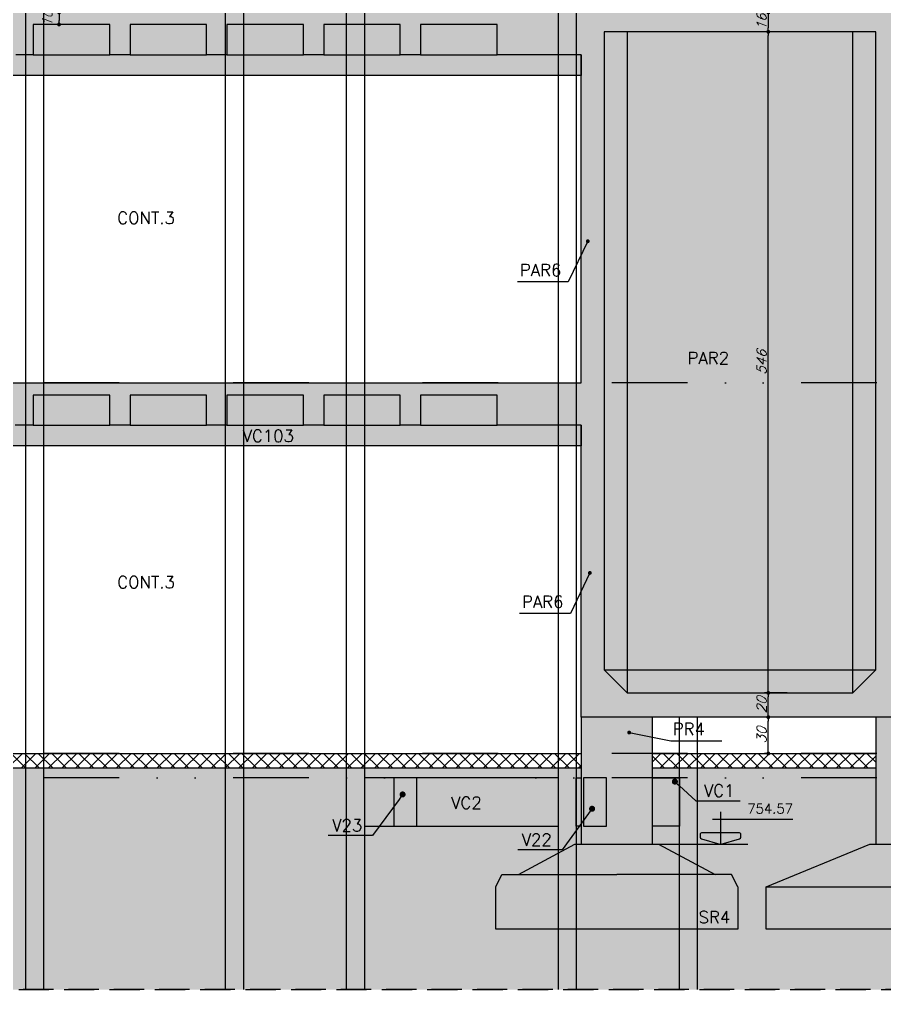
# Model space of a CAD drawing. Header units: millimetres. Extents: x 0 to 7795, y 0 to 4500.
# Drawn here: x 4588 to 5303, y 2799 to 3600 of the extents above; entities that cross this region are included whole.
import ezdxf
from ezdxf import colors
from ezdxf.entities.mleader import LeaderData, LeaderLine
from ezdxf.enums import TextEntityAlignment as Align
from ezdxf.math import Vec2, Vec3

# ---------------------------------------------------------------- set-up
doc = ezdxf.new("R2010")
doc.units = ezdxf.units.MM
doc.header["$LTSCALE"] = 50
doc.linetypes.add('DASHED', pattern=[0.75, 0.5, -0.25])
doc.linetypes.add('DIVIDE2', pattern=[0.625, 0.25, -0.125, 0, -0.125, 0, -0.125])
for name, color, linetype in [('F-AUX-DET', 2, 'Continuous'), ('F-AUX-RED', 1, 'Continuous'), ('F-CORTE', 4, 'Continuous'), ('F-COTAS', 106, 'Continuous'), ('F-EIXOS-DET', 1, 'Continuous'), ('F-FUNDAÇÃO-VISTA', 253, 'Continuous'), ('F-LEADER', 1, 'Continuous'), ('F-NÍVEL-VISTA', 2, 'Continuous'), ('F-SOLIDO-CORTE', 71, 'Continuous'), ('F-TEXTO', 6, 'Continuous'), ('F-TEXTO-YELLOW', 2, 'Continuous'), ('F-VIGA VISTA', 2, 'Continuous'), ('F-VISTA', 2, 'Continuous'), ('F-VISTA SÓLIDO 1', 254, 'Continuous'), ('F-VISTA SÓLIDO 3', 252, 'Continuous')]:
    doc.layers.add(name, color=color, linetype=linetype)
doc.styles.add('CP-TEXT-INCL', font='simplex.shx', dxfattribs={"oblique": 20})
doc.styles.add('MCP', font='simplex.shx')
doc.styles.get("Standard").update_dxf_attribs({"font": 'txt.shx'})
doc.dimstyles.new('CP-COTAS-50', dxfattribs={"dimscale": 0.64, "dimtxt": 12.5, "dimasz": 5, "dimexe": 5, "dimexo": 5, "dimgap": 2.5, "dimtad": 1, "dimdec": 1, "dimdsep": 46, "dimtxsty": 'CP-TEXT-INCL', "dimblk1": 'DOT', "dimblk2": 'DOT', "dimsah": 1, "dimcen": 9, "dimclrd": 256, "dimclre": 256, "dimclrt": 256, "dimadec": 0, "dimazin": 0, "dimtfac": 1, "dimtdec": 1, "dimtmove": 2, "dimatfit": 3, "dimldrblk": 'DOT', "dimfxl": 5, "dimtolj": 1, "dimarcsym": 0})

# ---------------------------------------------------------------- blocks, each defined once
blk = doc.blocks.new('_DOT')
at = {"color": 0, "linetype": 'ByBlock'}
blk.add_line((-0.5, 0), (-1, 0), dxfattribs=at)
at = {"color": 0, "linetype": 'ByBlock', "const_width": 0.5}
blk.add_lwpolyline([(-0.25, 0, 1), (0.25, 0, 1)], format="xyb", close=True, dxfattribs=at)
blk = doc.blocks.new('*D91')
at = {"layer": 'DEFPOINTS', "color": 0, "transparency": 16777216}
for p in [(5206.53, 3023.95), (5209.23, 3023.95), (5209.23, 2993.95)]:
    blk.add_point(p, dxfattribs=at)
at = {"layer": 'F-COTAS', "lineweight": -2, "transparency": 16777216}
for p, q in [((5206.03, 3023.95), (5203.33, 3023.95)), ((5206.53, 2997.15), (5206.53, 3020.75)), ((5206.03, 2993.95), (5203.33, 2993.95))]:
    blk.add_line(p, q, dxfattribs=at)
at = {"layer": 'F-COTAS', "lineweight": -2, "transparency": 16777216, "xscale": 3.2, "yscale": 3.2, "zscale": 3.2}
for p, rotation in [((5206.53, 3023.95), 90), ((5206.53, 2993.95), 270)]:
    blk.add_blockref('_DOT', p, dxfattribs=dict(at, rotation=rotation))
at = {"layer": 'F-COTAS', "transparency": 16777216, "insert": (5200.93, 3008.95), "char_height": 8, "attachment_point": 5, "rotation": 90, "style": 'CP-TEXT-INCL'}
blk.add_mtext('\\A1;30', dxfattribs=at)
blk = doc.blocks.new('*D92')
at = {"layer": 'DEFPOINTS', "color": 0, "transparency": 16777216}
for p in [(5206.53, 3043.95), (5222.15, 3043.95), (5222.15, 3023.95)]:
    blk.add_point(p, dxfattribs=at)
at = {"layer": 'F-COTAS', "lineweight": -2, "transparency": 16777216}
for p, q in [((5218.95, 3043.95), (5203.33, 3043.95)), ((5206.53, 3027.15), (5206.53, 3040.75)), ((5218.95, 3023.95), (5203.33, 3023.95))]:
    blk.add_line(p, q, dxfattribs=at)
at = {"layer": 'F-COTAS', "lineweight": -2, "transparency": 16777216, "xscale": 3.2, "yscale": 3.2, "zscale": 3.2}
for p, rotation in [((5206.53, 3043.95), 90), ((5206.53, 3023.95), 270)]:
    blk.add_blockref('_DOT', p, dxfattribs=dict(at, rotation=rotation))
at = {"layer": 'F-COTAS', "transparency": 16777216, "insert": (5200.93, 3033.95), "char_height": 8, "attachment_point": 5, "rotation": 90, "style": 'CP-TEXT-INCL'}
blk.add_mtext('\\A1;20', dxfattribs=at)
blk = doc.blocks.new('*D93')
at = {"layer": 'DEFPOINTS', "color": 0, "transparency": 16777216}
for p in [(5206.53, 3589.95), (5225.24, 3589.95), (5225.24, 3043.95)]:
    blk.add_point(p, dxfattribs=at)
at = {"layer": 'F-COTAS', "lineweight": -2, "transparency": 16777216}
for p, q in [((5222.04, 3589.95), (5203.33, 3589.95)), ((5206.53, 3047.15), (5206.53, 3586.75)), ((5222.04, 3043.95), (5203.33, 3043.95))]:
    blk.add_line(p, q, dxfattribs=at)
at = {"layer": 'F-COTAS', "lineweight": -2, "transparency": 16777216, "xscale": 3.2, "yscale": 3.2, "zscale": 3.2}
for p, rotation in [((5206.53, 3589.95), 90), ((5206.53, 3043.95), 270)]:
    blk.add_blockref('_DOT', p, dxfattribs=dict(at, rotation=rotation))
at = {"layer": 'F-COTAS', "transparency": 16777216, "insert": (5200.93, 3316.95), "char_height": 8, "attachment_point": 5, "rotation": 90, "style": 'CP-TEXT-INCL'}
blk.add_mtext('\\A1;546', dxfattribs=at)
blk = doc.blocks.new('*D94')
at = {"layer": 'DEFPOINTS', "color": 0, "transparency": 16777216}
for p in [(5219.19, 3605.95), (5206.53, 3589.95), (5219.19, 3589.95)]:
    blk.add_point(p, dxfattribs=at)
at = {"layer": 'F-COTAS', "lineweight": -2, "transparency": 16777216}
for p, q in [((5215.99, 3605.95), (5203.33, 3605.95)), ((5206.53, 3602.75), (5206.53, 3593.15)), ((5215.99, 3589.95), (5203.33, 3589.95))]:
    blk.add_line(p, q, dxfattribs=at)
at = {"layer": 'F-COTAS', "lineweight": -2, "transparency": 16777216, "xscale": 3.2, "yscale": 3.2, "zscale": 3.2}
for p, rotation in [((5206.53, 3605.95), 90), ((5206.53, 3589.95), 270)]:
    blk.add_blockref('_DOT', p, dxfattribs=dict(at, rotation=rotation))
at = {"layer": 'F-COTAS', "transparency": 16777216, "insert": (5200.93, 3597.95), "char_height": 8, "attachment_point": 5, "rotation": 90, "style": 'CP-TEXT-INCL'}
blk.add_mtext('\\A1;16', dxfattribs=at)
blk = doc.blocks.new('*D96')
at = {"layer": 'DEFPOINTS', "color": 0, "transparency": 16777216}
for p in [(4623.77, 3605.95), (4620.56, 3595.95), (4623.77, 3595.95)]:
    blk.add_point(p, dxfattribs=at)
at = {"layer": 'F-COTAS', "lineweight": -2, "transparency": 16777216}
for p, q in [((4620.57, 3605.95), (4617.36, 3605.95)), ((4620.56, 3602.75), (4620.56, 3599.15)), ((4620.57, 3595.95), (4617.36, 3595.95))]:
    blk.add_line(p, q, dxfattribs=at)
at = {"layer": 'F-COTAS', "lineweight": -2, "transparency": 16777216, "xscale": 3.2, "yscale": 3.2, "zscale": 3.2}
for p, rotation in [((4620.56, 3605.95), 90), ((4620.56, 3595.95), 270)]:
    blk.add_blockref('_DOT', p, dxfattribs=dict(at, rotation=rotation))
at = {"layer": 'F-COTAS', "transparency": 16777216, "insert": (4610.96, 3600.95), "char_height": 8, "attachment_point": 5, "rotation": 90, "style": 'CP-TEXT-INCL'}
blk.add_mtext('\\A1;10', dxfattribs=at)
blk = doc.blocks.new('Nível - Vista')
at = {"layer": 'F-NÍVEL-VISTA'}
blk.add_hatch(color=71, dxfattribs=at).paths.add_polyline_path([(0, 0.238), (-0.38, 0.238, 0.414214), (-0.42, 0.198), (-0.42, 0.148, 0.331206), (-0.391, 0.11), (-0.011, 0.002, 0.072993), (0, 0)])
at = {"layer": 'F-NÍVEL-VISTA', "color": 2}
for p, q in [((0, 0.67), (0, 0)), ((-0.168, 0.521), (1.493, 0.521))]:
    blk.add_line(p, q, dxfattribs=at)
blk.add_lwpolyline([(-0.011, 0.002, 0.146769), (0.011, 0.002), (0.391, 0.11, 0.331206), (0.42, 0.148), (0.42, 0.198, 0.414214), (0.38, 0.238), (-0.38, 0.238, 0.414214), (-0.42, 0.198), (-0.42, 0.148, 0.331206), (-0.391, 0.11), (-0.011, 0.002, 0.146769), (0.011, 0.002)], format="xyb", dxfattribs=at)
at = {"layer": 'F-TEXTO', "color": 3, "style": 'MCP'}
for tag, p in [('NÍVEL', (1.026, 0.636)), ('NÍVEL_DETALHE', (1.02, 0.186))]:
    blk.add_attdef(tag, text='', height=0.2, dxfattribs=at).set_placement(p, align=Align.CENTER)

msp = doc.modelspace()

# ---------------------------------------------------------------- hatches: boundary and pattern name
at = {"layer": 'F-AUX-DET'}
h = msp.add_hatch(dxfattribs=at)
h.set_pattern_fill('EARTH', color=252, scale=5, angle=45)
h.set_pattern_definition([(45, (0, -3807.676), (0, 44.90128), [31.75, -31.75]), (45, (-8.42, -3799.257), (0, 44.90128), [31.75, -31.75]), (45, (-16.838, -3790.838), (0, 44.90128), [31.75, -31.75]), (135, (-16.838, -3785.225), (-44.90128, 0), [31.75, -31.75]), (135, (-8.42, -3776.806), (-44.90128, 0), [31.75, -31.75]), (135, (0, -3768.387), (-44.90128, 0), [31.75, -31.75])])
h.paths.add_polyline_path([(3697.31, 3905.95), (3667.31, 3905.95), (3667.31, 3965.95), (3667.31, 4084.01), (3569.55, 4084.01), (3511.28, 3599.43), (3564.37, 3577.81), (3463.9, 3588.29), (3516.99, 3566.67), (3424.68, 2798.95), (3697.31, 2798.95)])
h.paths.add_polyline_path([(6078.39, 3950.95), (5997.81, 3950.95), (5997.81, 3905.95), (5987.81, 3905.95), (5987.81, 2973.95), (5997.81, 2973.95), (5997.81, 2933.95), (5987.81, 2933.95), (5987.81, 2798.95), (6078.39, 2798.95)])
h.paths.add_polyline_path([(3632.99, 3083.3), (3683.23, 3083.3), (3683.23, 3098.3), (3632.99, 3098.3)], flags=16)
h.paths.add_polyline_path([(3632.99, 3364.14), (3683.23, 3364.14), (3683.23, 3379.14), (3632.99, 3379.14)], flags=16)
h.paths.add_polyline_path([(3632.99, 3716.62), (3683.23, 3716.62), (3683.23, 3731.62), (3632.99, 3731.62)], flags=16)
h.paths.add_polyline_path([(6007.06, 3072.31), (6057.3, 3072.31), (6057.3, 3087.31), (6007.06, 3087.31)], flags=16)
h.paths.add_polyline_path([(6007.06, 3406.09), (6057.3, 3406.09), (6057.3, 3421.09), (6007.06, 3421.09)], flags=16)
h.paths.add_polyline_path([(6007.06, 3829.37), (6057.3, 3829.37), (6057.3, 3844.37), (6007.06, 3844.37)], flags=16)
h.paths.add_polyline_path([(4872.81, 2933.95), (4872.81, 2973.95), (5033.11, 2973.95), (5033.11, 2933.95)], flags=16)
h.paths.add_polyline_path([(5110.81, 2973.95), (5133.11, 2973.95), (5133.11, 2933.95), (5110.81, 2933.95), (5110.81, 2918.95), (5115.81, 2918.95), (5162.6, 2893.95), (5176.14, 2893.95), (5181.31, 2883.95), (5181.31, 2848.95), (4981.31, 2848.95), (4981.31, 2883.95), (4986.49, 2893.95), (5000.03, 2893.95), (5046.81, 2918.95), (5051.81, 2918.95), (5051.81, 2933.95), (5047.81, 2933.95), (5047.81, 2973.95), (5051.81, 2973.95), (5051.81, 2981.95), (3712.31, 2981.95), (3712.31, 2798.95), (5972.81, 2798.95), (5972.81, 2933.95), (5857.23, 2933.95), (5838.23, 2933.95), (5838.23, 2973.95), (5857.23, 2973.95), (5972.81, 2973.95), (5972.81, 2981.95), (5597.81, 2981.95), (5597.81, 2918.95), (5602.81, 2918.95), (5688.31, 2883.95), (5688.31, 2848.95), (5488.31, 2848.95), (5488.31, 2883.95), (5573.81, 2918.95), (5578.81, 2918.95), (5578.81, 2981.95), (5314.31, 2981.95), (5314.31, 2918.95), (5319.31, 2918.95), (5404.81, 2883.95), (5404.81, 2848.95), (5204.81, 2848.95), (5204.81, 2883.95), (5290.31, 2918.95), (5295.31, 2918.95), (5295.31, 2981.95), (5110.81, 2981.95)])
h = msp.add_hatch(color=252, dxfattribs=at)
h.dxf.hatch_style = 1
h.paths.add_polyline_path([(5033.11, 2973.95), (4872.81, 2973.95), (4872.81, 2933.95), (5033.11, 2933.95)])
h.paths.add_polyline_path([(5051.81, 2973.95), (5047.81, 2973.95), (5047.81, 2933.95), (5051.81, 2933.95)])
h.paths.add_polyline_path([(5133.11, 2973.95), (5110.81, 2973.95), (5110.81, 2933.95), (5133.11, 2933.95)])
at = {"layer": 'F-AUX-RED'}
h = msp.add_hatch(dxfattribs=at)
h.set_pattern_fill('ANSI37', color=256, scale=2.5)
h.set_pattern_definition([(45, (0, -3807.676), (-5.61266, 5.61266), []), (135, (0, -3807.676), (-5.61266, -5.61266), [])])
h.paths.add_polyline_path([(5051.81, 2993.95), (3712.31, 2993.95), (3712.31, 2981.95), (5051.81, 2981.95)])
h.paths.add_polyline_path([(5295.31, 2993.95), (5110.81, 2993.95), (5110.81, 2981.95), (5295.31, 2981.95)])
h.paths.add_polyline_path([(5578.81, 2993.95), (5314.31, 2993.95), (5314.31, 2981.95), (5578.81, 2981.95)])
h.paths.add_polyline_path([(5972.81, 2993.95), (5597.81, 2993.95), (5597.81, 2981.95), (5972.81, 2981.95)])
at = {"layer": 'F-SOLIDO-CORTE'}
h = msp.add_hatch(color=256, dxfattribs=at)
h.dxf.hatch_style = 1
h.paths.add_polyline_path([(5070.81, 3589.95), (5080.64, 3589.95), (5110.27, 3589.95), (5135.21, 3589.95), (5290.58, 3589.95), (5295.31, 3589.95), (5295.31, 3557.63), (5295.31, 3299.95), (5295.31, 3256.36), (5295.31, 3062.95), (5276.31, 3043.95), (5135.21, 3043.95), (5110.02, 3043.95), (5089.81, 3043.95), (5070.81, 3062.95), (5070.81, 3097.27), (5070.81, 3299.95), (5070.81, 3381.24)], flags=16)
h.paths.add_polyline_path([(4982.44, 3595.95), (4982.44, 3576.86), (4982.44, 3570.95), (4984.51, 3570.95), (4988.04, 3570.95), (4989.71, 3570.95), (5010.81, 3570.95), (5030.97, 3570.95), (5043.67, 3570.95), (5045.44, 3570.95), (5051.81, 3570.95), (5051.81, 3524.65), (5051.81, 3299.95), (5035.4, 3299.95), (5030.97, 3299.95), (4835.03, 3299.95), (4486.28, 3299.95), (4471.97, 3299.95), (4453.44, 3299.95), (4434.9, 3299.95), (4423.9, 3299.95), (4422.17, 3299.95), (4416.58, 3299.95), (4396.42, 3299.95), (4388.5, 3299.95), (4378.32, 3299.95), (4367.83, 3299.95), (4359.05, 3299.95), (4353.46, 3299.95), (4132.31, 3299.95), (4116.6, 3299.95), (3784.58, 3299.95), (3780.38, 3299.95), (3744.15, 3299.95), (3720.21, 3299.95), (3712.31, 3299.95), (3712.31, 3381.24), (3712.31, 3570.95), (3720.21, 3570.95), (3744.15, 3570.95), (3759.81, 3570.95), (3796.66, 3570.95), (3799.19, 3570.95), (3799.19, 3590.03), (3799.19, 3595.95), (3862.44, 3595.95), (3862.44, 3576.86), (3862.44, 3570.95), (3873.94, 3570.95), (3879.19, 3570.95), (3879.19, 3590.03), (3879.19, 3595.95), (3942.44, 3595.95), (3942.44, 3576.86), (3942.44, 3570.95), (3944.73, 3570.95), (3956.97, 3570.95), (3959.19, 3570.95), (3959.19, 3590.03), (3959.19, 3595.95), (4022.44, 3595.95), (4022.44, 3576.86), (4022.44, 3570.95), (4024.01, 3570.95), (4033.94, 3570.95), (4036.97, 3570.95), (4039.19, 3570.95), (4039.19, 3590.03), (4039.19, 3595.95), (4102.44, 3595.95), (4102.44, 3576.86), (4102.44, 3570.95), (4104.05, 3570.95), (4113.94, 3570.95), (4116.97, 3570.95), (4119.19, 3570.95), (4119.19, 3590.03), (4119.19, 3595.95), (4132.31, 3595.95), (4182.44, 3595.95), (4182.44, 3576.86), (4182.44, 3570.95), (4184.76, 3570.95), (4188.67, 3570.95), (4193.34, 3570.95), (4196.97, 3570.95), (4199.19, 3570.95), (4199.19, 3590.03), (4199.19, 3595.95), (4262.44, 3595.95), (4262.44, 3576.86), (4262.44, 3570.95), (4264.18, 3570.95), (4268.86, 3570.95), (4279.19, 3570.95), (4279.19, 3590.03), (4279.19, 3595.95), (4342.44, 3595.95), (4342.44, 3576.86), (4342.44, 3570.95), (4345.55, 3570.95), (4347.45, 3570.95), (4353.46, 3570.95), (4359.19, 3570.95), (4359.19, 3590.03), (4359.19, 3595.95), (4367.83, 3595.95), (4378.32, 3595.95), (4388.5, 3595.95), (4396.42, 3595.95), (4416.58, 3595.95), (4422.44, 3595.95), (4422.44, 3576.86), (4422.44, 3570.95), (4425.32, 3570.95), (4426.89, 3570.95), (4428.67, 3570.95), (4439.19, 3570.95), (4439.19, 3590.03), (4439.19, 3595.95), (4453.44, 3595.95), (4471.97, 3595.95), (4486.28, 3595.95), (4502.44, 3595.95), (4502.44, 3576.86), (4502.44, 3570.95), (4504.35, 3570.95), (4505.85, 3570.95), (4508.67, 3570.95), (4519.19, 3570.95), (4519.19, 3590.03), (4519.19, 3595.95), (4582.44, 3595.95), (4582.44, 3576.86), (4582.44, 3570.95), (4584.89, 3570.95), (4599.19, 3570.95), (4599.19, 3590.03), (4599.19, 3595.95), (4662.44, 3595.95), (4662.44, 3576.86), (4662.44, 3570.95), (4664.42, 3570.95), (4679.19, 3570.95), (4679.19, 3590.03), (4679.19, 3595.95), (4742.44, 3595.95), (4742.44, 3576.86), (4742.44, 3570.95), (4744.42, 3570.95), (4759.19, 3570.95), (4759.19, 3590.03), (4759.19, 3595.95), (4822.44, 3595.95), (4822.44, 3576.86), (4822.44, 3570.95), (4824.51, 3570.95), (4839.19, 3570.95), (4839.19, 3590.03), (4839.19, 3595.95), (4902.44, 3595.95), (4902.44, 3576.86), (4902.44, 3570.95), (4904.42, 3570.95), (4919.19, 3570.95), (4919.19, 3590.03), (4919.19, 3595.95)], flags=16)
h.paths.add_polyline_path([(5314.31, 3589.95), (5324.89, 3589.95), (5327.59, 3589.95), (5404.81, 3589.95), (5431.36, 3589.95), (5578.81, 3589.95), (5578.81, 3563.15), (5578.81, 3299.95), (5578.81, 3261.34), (5578.81, 3062.95), (5559.81, 3043.95), (5552.26, 3043.95), (5475.05, 3043.95), (5461.77, 3043.95), (5333.31, 3043.95), (5314.31, 3062.95), (5314.31, 3067.53), (5314.31, 3299.95), (5314.31, 3348.27)], flags=16)
h.paths.add_polyline_path([(3712.31, 3605.95), (3712.31, 3264.95), (3744.15, 3264.95), (3759.81, 3264.95), (3791.92, 3264.95), (3799.19, 3264.95), (3799.19, 3284.03), (3799.19, 3289.95), (3862.44, 3289.95), (3862.44, 3270.86), (3862.44, 3264.95), (3869.97, 3264.95), (3879.19, 3264.95), (3879.19, 3284.03), (3879.19, 3289.95), (3942.44, 3289.95), (3942.44, 3270.86), (3942.44, 3264.95), (3943.94, 3264.95), (3959.19, 3264.95), (3959.19, 3284.03), (3959.19, 3289.95), (4022.44, 3289.95), (4022.44, 3270.86), (4022.44, 3264.95), (4023.95, 3264.95), (4039.19, 3264.95), (4039.19, 3284.03), (4039.19, 3289.95), (4102.44, 3289.95), (4102.44, 3270.86), (4102.44, 3264.95), (4104.01, 3264.95), (4119.19, 3264.95), (4119.19, 3284.03), (4119.19, 3289.95), (4132.31, 3289.95), (4182.44, 3289.95), (4182.44, 3270.86), (4182.44, 3264.95), (4183.95, 3264.95), (4199.19, 3264.95), (4199.19, 3284.03), (4199.19, 3289.95), (4262.44, 3289.95), (4262.44, 3270.86), (4262.44, 3264.95), (4264.01, 3264.95), (4279.19, 3264.95), (4279.19, 3284.03), (4279.19, 3289.95), (4342.44, 3289.95), (4342.44, 3270.86), (4342.44, 3264.95), (4344.88, 3264.95), (4347.45, 3264.95), (4353.46, 3264.95), (4359.19, 3264.95), (4359.19, 3284.03), (4359.19, 3289.95), (4367.83, 3289.95), (4378.32, 3289.95), (4388.5, 3289.95), (4396.42, 3289.95), (4416.58, 3289.95), (4422.44, 3289.95), (4422.44, 3270.86), (4422.44, 3264.95), (4425.32, 3264.95), (4433.77, 3264.95), (4439.19, 3264.95), (4439.19, 3284.03), (4439.19, 3289.95), (4453.44, 3289.95), (4471.97, 3289.95), (4486.28, 3289.95), (4502.44, 3289.95), (4502.44, 3270.86), (4502.44, 3264.95), (4504.26, 3264.95), (4519.19, 3264.95), (4519.19, 3284.03), (4519.19, 3289.95), (4582.44, 3289.95), (4582.44, 3270.86), (4582.44, 3264.95), (4584.13, 3264.95), (4599.19, 3264.95), (4599.19, 3284.03), (4599.19, 3289.95), (4662.44, 3289.95), (4662.44, 3270.86), (4662.44, 3264.95), (4664.13, 3264.95), (4679.19, 3264.95), (4679.19, 3284.03), (4679.19, 3289.95), (4742.44, 3289.95), (4742.44, 3270.86), (4742.44, 3264.95), (4744.01, 3264.95), (4759.19, 3264.95), (4759.19, 3284.03), (4759.19, 3289.95), (4822.44, 3289.95), (4822.44, 3270.86), (4822.44, 3264.95), (4824.07, 3264.95), (4839.19, 3264.95), (4839.19, 3284.03), (4839.19, 3289.95), (4902.44, 3289.95), (4902.44, 3270.86), (4902.46, 3264.95), (4904.27, 3264.95), (4919.19, 3264.95), (4919.19, 3284.03), (4919.19, 3289.95), (4982.44, 3289.95), (4982.44, 3270.86), (4982.44, 3264.95), (4984.27, 3264.95), (4987.28, 3264.95), (4989.71, 3264.95), (5010.81, 3264.95), (5030.97, 3264.95), (5035.4, 3264.95), (5051.81, 3264.95), (5051.81, 3226.62), (5051.81, 3023.95), (5065.77, 3023.95), (5070.81, 3023.95), (5080.64, 3023.95), (5110.27, 3023.95), (5135.21, 3023.95), (5290.58, 3023.95), (5295.31, 3023.95), (5311.31, 3023.95), (5314.31, 3023.95), (5461.77, 3023.95), (5475.05, 3023.95), (5552.26, 3023.95), (5578.81, 3023.95), (5597.81, 3023.95), (5597.81, 3062.55), (5597.81, 3283.95), (5615.51, 3283.95), (5624.1, 3283.95), (5643.08, 3283.95), (5815.94, 3283.95), (5824.81, 3283.95), (5824.81, 3286.18), (5824.81, 3299.95), (5815.94, 3299.95), (5643.08, 3299.95), (5624.1, 3299.95), (5615.51, 3299.95), (5597.81, 3299.95), (5597.81, 3342.74), (5597.81, 3589.95), (5615.51, 3589.95), (5624.1, 3589.95), (5643.08, 3589.95), (5815.94, 3589.95), (5818.84, 3589.95), (5824.81, 3589.95), (5824.81, 3592.18), (5824.81, 3605.95), (5818.84, 3605.95), (5815.94, 3605.95), (5643.08, 3605.95), (5624.1, 3605.95), (5615.51, 3605.95), (5597.81, 3605.95), (5595.16, 3605.95), (5578.81, 3605.95), (5431.36, 3605.95), (5404.81, 3605.95), (5327.59, 3605.95), (5324.89, 3605.95), (5314.31, 3605.95), (5311.31, 3605.95), (5295.31, 3605.95), (5290.58, 3605.95), (5135.21, 3605.95), (5110.02, 3605.95), (5080.64, 3605.95), (5070.81, 3605.95), (5065.77, 3605.95), (5051.81, 3605.95), (5043.67, 3605.95), (5030.97, 3605.95), (4835.03, 3605.95), (4486.28, 3605.95), (4471.97, 3605.95), (4453.44, 3605.95), (4434.9, 3605.95), (4422.17, 3605.95), (4416.58, 3605.95), (4396.42, 3605.95), (4388.5, 3605.95), (4378.32, 3605.95), (4367.83, 3605.95), (4359.05, 3605.95), (4353.46, 3605.95), (4132.31, 3605.95), (4116.6, 3605.95), (3784.58, 3605.95), (3780.38, 3605.95), (3744.15, 3605.95)])
h.paths.add_polyline_path([(3712.31, 3965.95), (3712.31, 3930.95), (3741.54, 3930.95), (3799.19, 3930.95), (3799.19, 3950.04), (3799.19, 3955.95), (3862.44, 3955.95), (3862.44, 3936.86), (3862.44, 3930.95), (3872.06, 3930.95), (3879.19, 3930.95), (3879.19, 3950.04), (3879.19, 3955.95), (3942.44, 3955.95), (3942.44, 3936.86), (3942.44, 3930.95), (3955.87, 3930.95), (3959.19, 3930.95), (3959.19, 3950.04), (3959.19, 3955.95), (4022.44, 3955.95), (4022.44, 3936.86), (4022.44, 3930.95), (4029.25, 3930.95), (4032.06, 3930.95), (4035.87, 3930.95), (4039.19, 3930.95), (4039.19, 3950.04), (4039.19, 3955.95), (4056.02, 3955.95), (4073.05, 3955.95), (4088.36, 3955.95), (4102.44, 3955.95), (4102.44, 3936.86), (4102.44, 3930.95), (4112.06, 3930.95), (4115.87, 3930.95), (4119.19, 3930.95), (4119.19, 3950.04), (4119.19, 3955.95), (4182.44, 3955.95), (4182.44, 3936.86), (4182.44, 3930.95), (4184.72, 3930.95), (4199.19, 3930.95), (4199.19, 3950.04), (4199.19, 3955.95), (4262.44, 3955.95), (4262.44, 3936.86), (4262.44, 3930.95), (4267.69, 3930.95), (4279.19, 3930.95), (4279.19, 3950.04), (4279.19, 3955.95), (4342.44, 3955.95), (4342.44, 3936.86), (4342.44, 3930.95), (4346.33, 3930.95), (4349.81, 3930.95), (4357.81, 3930.95), (4357.81, 3905.95), (4363.18, 3905.95), (4370.51, 3905.95), (4379.43, 3905.95), (4388.12, 3905.95), (4405.11, 3905.95), (4413.64, 3905.95), (4417.81, 3905.95), (4417.81, 3930.95), (4421.74, 3930.95), (4425.42, 3930.95), (4439.19, 3930.95), (4439.19, 3950.04), (4439.19, 3955.95), (4444.22, 3955.95), (4468.74, 3955.95), (4502.44, 3955.95), (4502.44, 3936.86), (4502.44, 3930.95), (4504.54, 3930.95), (4506.91, 3930.95), (4519.19, 3930.95), (4519.19, 3950.04), (4519.19, 3955.95), (4582.44, 3955.95), (4582.44, 3936.86), (4582.44, 3930.95), (4584.04, 3930.95), (4599.19, 3930.95), (4599.19, 3950.04), (4599.19, 3955.95), (4662.44, 3955.95), (4662.44, 3936.86), (4662.44, 3930.95), (4679.19, 3930.95), (4679.19, 3950.04), (4679.19, 3955.95), (4742.44, 3955.95), (4742.44, 3936.86), (4742.44, 3930.95), (4759.19, 3930.95), (4759.19, 3950.04), (4759.19, 3955.95), (4764.14, 3955.95), (4822.44, 3955.95), (4822.44, 3936.86), (4822.44, 3930.95), (4839.19, 3930.95), (4839.19, 3950.04), (4839.19, 3955.95), (4902.44, 3955.95), (4902.44, 3936.86), (4902.44, 3930.95), (4905.89, 3930.95), (4919.19, 3930.95), (4919.19, 3950.04), (4919.19, 3955.95), (4982.44, 3955.95), (4982.44, 3936.86), (4982.44, 3930.95), (4986.91, 3930.95), (5002.3, 3930.95), (5004.8, 3930.95), (5033.88, 3930.95), (5037.81, 3930.95), (5037.81, 3905.95), (5043.18, 3905.95), (5050.51, 3905.95), (5059.43, 3905.95), (5068.12, 3905.95), (5085.11, 3905.95), (5093.64, 3905.95), (5097.81, 3905.95), (5097.81, 3930.95), (5103.22, 3930.95), (5113.69, 3930.95), (5154.71, 3930.95), (5159.19, 3930.95), (5159.19, 3950.04), (5159.19, 3955.95), (5196.23, 3955.95), (5222.44, 3955.95), (5222.44, 3936.86), (5222.44, 3930.95), (5239.19, 3930.95), (5239.19, 3950.04), (5239.19, 3955.95), (5302.44, 3955.95), (5302.44, 3936.86), (5302.44, 3930.95), (5319.19, 3930.95), (5319.19, 3950.04), (5319.19, 3955.95), (5382.44, 3955.95), (5382.44, 3936.86), (5382.44, 3930.95), (5399.19, 3930.95), (5399.19, 3950.04), (5399.19, 3955.95), (5462.44, 3955.95), (5462.44, 3936.86), (5462.44, 3930.95), (5479.19, 3930.95), (5479.19, 3950.04), (5479.19, 3955.95), (5542.44, 3955.95), (5542.44, 3936.86), (5542.44, 3930.95), (5544.14, 3930.95), (5559.19, 3930.95), (5559.19, 3950.04), (5559.19, 3955.95), (5622.44, 3955.95), (5622.44, 3936.86), (5622.44, 3930.95), (5624.14, 3930.95), (5639.19, 3930.95), (5639.19, 3950.04), (5639.19, 3955.95), (5702.44, 3955.95), (5702.44, 3936.86), (5702.44, 3930.95), (5705.16, 3930.95), (5715.3, 3930.95), (5727.81, 3930.95), (5727.81, 3905.95), (5773.49, 3905.95), (5787.81, 3905.95), (5787.81, 3920.28), (5787.81, 3935.95), (5792.99, 3935.95), (5824.81, 3935.95), (5824.81, 3938.05), (5824.81, 3950.95), (5792.99, 3950.95), (5787.81, 3950.95), (5787.81, 3965.95), (5773.49, 3965.95), (5727.81, 3965.95), (5481.27, 3965.95), (5469.09, 3965.95), (5196.23, 3965.95), (5109.88, 3965.95), (5106.77, 3965.95), (5101.74, 3965.95), (5097.81, 3965.95), (5092.44, 3965.95), (5085.11, 3965.95), (5068.12, 3965.95), (5059.43, 3965.95), (5050.51, 3965.95), (5043.18, 3965.95), (5037.81, 3965.95), (5033.88, 3965.95), (4764.14, 3965.95), (4747.73, 3965.95), (4468.06, 3965.95), (4444.22, 3965.95), (4441.1, 3965.95), (4421.74, 3965.95), (4417.81, 3965.95), (4412.44, 3965.95), (4405.11, 3965.95), (4388.12, 3965.95), (4379.43, 3965.95), (4370.51, 3965.95), (4363.18, 3965.95), (4357.81, 3965.95), (4088.36, 3965.95), (4073.05, 3965.95), (4056.02, 3965.95), (3862.51, 3965.95), (3799.63, 3965.95)])
h = msp.add_hatch(color=256, dxfattribs=at)
h.dxf.hatch_style = 1
h.paths.add_polyline_path([(4916.23, 2973.95), (4897.23, 2973.95), (4897.23, 2933.95), (4916.23, 2933.95)])
h = msp.add_hatch(color=256, dxfattribs=at)
h.dxf.hatch_style = 1
h.paths.add_polyline_path([(5072.81, 2973.95), (5053.81, 2973.95), (5053.81, 2933.95), (5072.81, 2933.95)])
h = msp.add_hatch(color=256, dxfattribs=at)
h.dxf.hatch_style = 1
h.paths.add_polyline_path([(5181.31, 2848.95), (5181.31, 2883.95), (5176.14, 2893.95), (5081.31, 2893.95), (4986.49, 2893.95), (4981.31, 2883.95), (4981.31, 2848.95)])
at = {"layer": 'F-VISTA SÓLIDO 1'}
h = msp.add_hatch(color=256, dxfattribs=at)
h.dxf.hatch_style = 1
h.paths.add_polyline_path([(3712.31, 3553.95), (5051.81, 3553.95), (5051.81, 3570.95), (3712.31, 3570.95)])
h = msp.add_hatch(color=256, dxfattribs=at)
h.dxf.hatch_style = 1
h.paths.add_polyline_path([(3712.31, 3247.95), (5051.81, 3247.95), (5051.81, 3264.95), (3712.31, 3264.95)])
h = msp.add_hatch(color=256, dxfattribs=at)
h.dxf.hatch_style = 1
h.paths.add_polyline_path([(5046.81, 2918.95), (5000.03, 2893.95), (5081.31, 2893.95), (5162.6, 2893.95), (5115.81, 2918.95)])
h = msp.add_hatch(color=256, dxfattribs=at)
h.dxf.hatch_style = 1
h.paths.add_polyline_path([(5319.31, 2918.95), (5290.31, 2918.95), (5204.81, 2883.95), (5404.81, 2883.95)])
at = {"layer": 'F-VISTA SÓLIDO 3'}
h = msp.add_hatch(color=256, dxfattribs=at)
h.dxf.hatch_style = 1
h.paths.add_polyline_path([(4662.44, 3595.95), (4599.19, 3595.95), (4599.19, 3590.03), (4599.19, 3570.95), (4662.44, 3570.95), (4662.44, 3576.86)])
h = msp.add_hatch(color=256, dxfattribs=at)
h.dxf.hatch_style = 1
h.paths.add_polyline_path([(4742.44, 3595.95), (4679.19, 3595.95), (4679.19, 3590.03), (4679.19, 3570.95), (4742.44, 3570.95), (4742.44, 3576.86)])
h = msp.add_hatch(color=256, dxfattribs=at)
h.dxf.hatch_style = 1
h.paths.add_polyline_path([(4822.44, 3595.95), (4759.19, 3595.95), (4759.19, 3590.03), (4759.19, 3570.95), (4822.44, 3570.95), (4822.44, 3576.86)])
h = msp.add_hatch(color=256, dxfattribs=at)
h.dxf.hatch_style = 1
h.paths.add_polyline_path([(4902.44, 3595.95), (4839.19, 3595.95), (4839.19, 3590.03), (4839.19, 3570.95), (4902.44, 3570.95), (4902.44, 3576.86)])
h = msp.add_hatch(color=256, dxfattribs=at)
h.dxf.hatch_style = 1
h.paths.add_polyline_path([(4982.44, 3595.95), (4919.19, 3595.95), (4919.19, 3590.03), (4919.19, 3570.95), (4982.44, 3570.95), (4982.44, 3576.86)])
h = msp.add_hatch(color=256, dxfattribs=at)
h.dxf.hatch_style = 1
h.paths.add_polyline_path([(5089.81, 3589.95), (5080.64, 3589.95), (5070.81, 3589.95), (5070.81, 3381.24), (5070.81, 3299.95), (5070.81, 3097.27), (5070.81, 3062.95), (5089.81, 3062.95)])
h = msp.add_hatch(color=256, dxfattribs=at)
h.dxf.hatch_style = 1
h.paths.add_polyline_path([(5276.31, 3589.95), (5135.21, 3589.95), (5110.27, 3589.95), (5089.81, 3589.95), (5089.81, 3062.95), (5276.31, 3062.95)])
h = msp.add_hatch(color=256, dxfattribs=at)
h.dxf.hatch_style = 1
h.paths.add_polyline_path([(5295.31, 3256.36), (5295.31, 3299.95), (5295.31, 3557.63), (5295.31, 3589.95), (5290.58, 3589.95), (5276.31, 3589.95), (5276.31, 3062.95), (5295.31, 3062.95)])
h = msp.add_hatch(color=256, dxfattribs=at)
h.dxf.hatch_style = 1
h.paths.add_polyline_path([(4662.44, 3289.95), (4599.19, 3289.95), (4599.19, 3284.03), (4599.19, 3264.95), (4662.44, 3264.95), (4662.44, 3270.86)])
h = msp.add_hatch(color=256, dxfattribs=at)
h.dxf.hatch_style = 1
h.paths.add_polyline_path([(4742.44, 3289.95), (4679.19, 3289.95), (4679.19, 3284.03), (4679.19, 3264.95), (4742.44, 3264.95), (4742.44, 3270.86)])
h = msp.add_hatch(color=256, dxfattribs=at)
h.dxf.hatch_style = 1
h.paths.add_polyline_path([(4822.44, 3289.95), (4759.19, 3289.95), (4759.19, 3284.03), (4759.19, 3264.95), (4822.44, 3264.95), (4822.44, 3270.86)])
h = msp.add_hatch(color=256, dxfattribs=at)
h.dxf.hatch_style = 1
h.paths.add_polyline_path([(4902.44, 3289.95), (4839.19, 3289.95), (4839.19, 3284.03), (4839.19, 3264.95), (4902.46, 3264.95), (4902.44, 3270.86)])
h = msp.add_hatch(color=256, dxfattribs=at)
h.dxf.hatch_style = 1
h.paths.add_polyline_path([(4982.44, 3289.95), (4919.19, 3289.95), (4919.19, 3284.03), (4919.19, 3264.95), (4982.44, 3264.95), (4982.44, 3270.86)])
h = msp.add_hatch(color=256, dxfattribs=at)
h.dxf.hatch_style = 1
h.paths.add_polyline_path([(5089.81, 3062.95), (5070.81, 3062.95), (5089.81, 3043.95)])
h = msp.add_hatch(color=256, dxfattribs=at)
h.dxf.hatch_style = 1
h.paths.add_polyline_path([(5276.31, 3062.95), (5089.81, 3062.95), (5089.81, 3043.95), (5110.02, 3043.95), (5135.21, 3043.95), (5276.31, 3043.95)])
h = msp.add_hatch(color=256, dxfattribs=at)
h.dxf.hatch_style = 1
h.paths.add_polyline_path([(5295.31, 3062.95), (5276.31, 3062.95), (5276.31, 3043.95)])
h = msp.add_hatch(color=256, dxfattribs=at)
h.dxf.hatch_style = 1
h.paths.add_polyline_path([(5053.81, 2973.95), (5072.81, 2973.95), (5072.81, 2933.95), (5053.81, 2933.95)])
h.paths.add_polyline_path([(5110.81, 3023.95), (5110.27, 3023.95), (5080.64, 3023.95), (5070.81, 3023.95), (5065.77, 3023.95), (5051.81, 3023.95), (5051.81, 2918.95), (5110.81, 2918.95)])
h = msp.add_hatch(color=256, dxfattribs=at)
h.dxf.hatch_style = 1
h.paths.add_polyline_path([(5314.31, 3023.95), (5314.31, 3023.95), (5311.31, 3023.95), (5295.31, 3023.95), (5295.31, 2918.95), (5314.31, 2918.95)])
h = msp.add_hatch(color=256, dxfattribs=at)
h.dxf.hatch_style = 1
h.paths.add_polyline_path([(5404.81, 2848.95), (5404.81, 2883.95), (5204.81, 2883.95), (5204.81, 2848.95)])

# ---------------------------------------------------------------- linework, layer by layer
at = {"color": 1, "linetype": 'DASHED'}
msp.add_line((3424.68, 2798.95), (6078.39, 2798.95), dxfattribs=at)
msp.add_lwpolyline([(3609.94, 4420), (6078.39, 4420), (6078.39, 2798.95), (3424.68, 2798.95), (3516.99, 3566.67), (3463.9, 3588.29), (3564.37, 3577.81), (3511.28, 3599.43)], close=True, dxfattribs=at)
at = {"layer": 'F-AUX-RED'}
for p, q in [((3712.31, 2993.95), (5051.81, 2993.95)), ((5110.81, 2993.95), (5295.31, 2993.95)), ((3712.31, 2981.95), (5051.81, 2981.95)), ((5110.81, 2981.95), (5295.31, 2981.95))]:
    msp.add_line(p, q, dxfattribs=at)
at = {"layer": 'F-CORTE'}
for points in [[(4486.28, 3299.95), (4835.03, 3299.95), (5030.97, 3299.95), (5035.4, 3299.95), (5051.81, 3299.95), (5051.81, 3524.65), (5051.81, 3570.95), (5045.44, 3570.95), (5043.67, 3570.95), (5030.97, 3570.95), (5010.81, 3570.95), (4989.71, 3570.95), (4988.04, 3570.95), (4984.51, 3570.95), (4982.44, 3570.95), (4982.44, 3576.86), (4982.44, 3595.95), (4919.19, 3595.95), (4919.19, 3590.03), (4919.19, 3570.95), (4904.42, 3570.95), (4902.47, 3570.95), (4902.44, 3570.95), (4902.44, 3576.86), (4902.44, 3595.95), (4839.19, 3595.95), (4839.19, 3590.03), (4839.19, 3570.95), (4824.51, 3570.95), (4822.44, 3570.95), (4822.44, 3576.86), (4822.44, 3595.95), (4759.19, 3595.95), (4759.19, 3590.03), (4759.19, 3570.95), (4744.42, 3570.95), (4742.44, 3570.95), (4742.44, 3576.86), (4742.44, 3595.95), (4679.19, 3595.95), (4679.19, 3590.03), (4679.19, 3570.95), (4664.42, 3570.95), (4662.44, 3570.95), (4662.44, 3576.86), (4662.44, 3595.95), (4599.19, 3595.95), (4599.19, 3590.03), (4599.19, 3570.95), (4584.89, 3570.95)], [(5311.31, 3023.95), (5295.31, 3023.95), (5290.58, 3023.95), (5135.21, 3023.95), (5110.27, 3023.95), (5080.64, 3023.95), (5070.81, 3023.95), (5065.77, 3023.95), (5051.81, 3023.95), (5051.81, 3226.62), (5051.81, 3264.95), (5035.4, 3264.95), (5030.97, 3264.95), (5010.81, 3264.95), (4989.71, 3264.95), (4987.28, 3264.95), (4984.51, 3264.95), (4984.35, 3264.95), (4984.27, 3264.95), (4983.42, 3264.95), (4982.44, 3264.95), (4982.44, 3270.86), (4982.44, 3289.95), (4919.19, 3289.95), (4919.19, 3284.03), (4919.19, 3264.95), (4904.42, 3264.95), (4904.35, 3264.95), (4904.27, 3264.95), (4902.47, 3264.95), (4902.46, 3264.95), (4902.44, 3270.86), (4902.44, 3289.95), (4839.19, 3289.95), (4839.19, 3284.03), (4839.19, 3264.95), (4824.42, 3264.95), (4824.07, 3264.95), (4822.44, 3264.95), (4822.44, 3270.86), (4822.44, 3289.95), (4759.19, 3289.95), (4759.19, 3284.03), (4759.19, 3264.95), (4744.33, 3264.95), (4744.27, 3264.95), (4744.01, 3264.95), (4742.44, 3264.95), (4742.44, 3270.86), (4742.44, 3289.95), (4679.19, 3289.95), (4679.19, 3284.03), (4679.19, 3264.95), (4664.33, 3264.95), (4664.27, 3264.95), (4664.13, 3264.95), (4663.65, 3264.95), (4662.44, 3264.95), (4662.44, 3270.86), (4662.44, 3289.95), (4599.19, 3289.95), (4599.19, 3284.03), (4599.19, 3264.95), (4584.33, 3264.95)], [(4897.23, 2973.95), (4897.23, 2933.95), (4916.23, 2933.95), (4916.23, 2973.95), (4897.23, 2973.95)], [(5053.81, 2973.95), (5053.81, 2933.95), (5072.81, 2933.95), (5072.81, 2973.95), (5053.81, 2973.95)], [(4981.31, 2883.95), (4986.49, 2893.95), (5081.31, 2893.95)], [(5181.31, 2883.95), (5176.14, 2893.95), (5081.31, 2893.95)], [(4981.31, 2848.95), (4981.31, 2883.95)], [(5181.31, 2883.95), (5181.31, 2848.95), (4981.31, 2848.95)]]:
    msp.add_lwpolyline(points, dxfattribs=at)
msp.add_lwpolyline([(5295.31, 3557.63), (5295.31, 3589.95), (5290.58, 3589.95), (5135.21, 3589.95), (5110.27, 3589.95), (5080.64, 3589.95), (5070.81, 3589.95), (5070.81, 3381.24), (5070.81, 3299.95), (5070.81, 3097.27), (5070.81, 3062.95), (5089.81, 3043.95), (5110.02, 3043.95), (5135.21, 3043.95), (5276.31, 3043.95), (5295.31, 3062.95), (5295.31, 3256.36), (5295.31, 3299.95)], close=True, dxfattribs=at)
at = {"layer": 'F-EIXOS-DET', "color": 1, "linetype": 'DIVIDE2', "ltscale": 5}
for p, q in [((6078.39, 3299.95), (3484.92, 3299.95)), ((6078.39, 2993.95), (3448.12, 2993.95)), ((6078.39, 2973.95), (3445.72, 2973.95))]:
    msp.add_line(p, q, dxfattribs=at)
at = {"layer": 'F-EIXOS-DET', "color": 1, "ltscale": 5}
msp.add_lwpolyline([(5115.81, 2918.95), (5189.52, 2918.95)], dxfattribs=at)
at = {"layer": 'F-FUNDAÇÃO-VISTA'}
for p, q in [((5133.11, 2798.95), (5133.11, 3023.95)), ((5147.81, 3023.95), (5147.81, 2798.95))]:
    msp.add_line(p, q, dxfattribs=at)
for points in [[(4593.11, 2798.95), (4593.11, 4081.95), (4607.81, 4081.95), (4607.81, 2798.95)], [(4758.11, 2798.95), (4758.11, 4081.95), (4772.81, 4081.95), (4772.81, 2798.95)], [(4858.11, 2798.95), (4858.11, 4081.95), (4872.81, 4081.95), (4872.81, 2798.95)], [(5033.11, 2798.95), (5033.11, 4081.95), (5047.81, 4081.95), (5047.81, 2798.95)]]:
    msp.add_lwpolyline(points, dxfattribs=at)
at = {"layer": 'F-VIGA VISTA'}
for points in [[(5051.81, 3570.95), (5051.81, 3553.95), (3712.31, 3553.95), (3712.31, 3570.95)], [(5051.81, 3264.95), (5051.81, 3247.95), (3712.31, 3247.95), (3712.31, 3264.95)]]:
    msp.add_lwpolyline(points, dxfattribs=at)
at = {"layer": 'F-VISTA', "linetype": 'Continuous'}
for p, q in [((5089.81, 3589.95), (5089.81, 3043.95)), ((5276.31, 3043.95), (5276.31, 3589.95)), ((4599.19, 3570.95), (4662.44, 3570.95)), ((4679.19, 3570.95), (4742.44, 3570.95)), ((4759.19, 3570.95), (4822.44, 3570.95)), ((4839.19, 3570.95), (4902.44, 3570.95)), ((4919.19, 3570.95), (4982.44, 3570.95)), ((4599.19, 3264.95), (4662.44, 3264.95)), ((4679.19, 3264.95), (4742.44, 3264.95)), ((4759.19, 3264.95), (4822.44, 3264.95)), ((4839.19, 3264.95), (4902.44, 3264.95)), ((4919.19, 3264.95), (4982.44, 3264.95)), ((5070.81, 3062.95), (5295.31, 3062.95)), ((5051.81, 3023.95), (5051.81, 2918.95)), ((5110.81, 2918.95), (5110.81, 3023.95)), ((5295.31, 3023.95), (5295.31, 2918.95))]:
    msp.add_line(p, q, dxfattribs=at)
at = {"layer": 'F-VISTA'}
for points in [[(5033.11, 2973.95), (4872.81, 2973.95), (4872.81, 2933.95), (5033.11, 2933.95)], [(5051.81, 2933.95), (5047.81, 2933.95), (5047.81, 2973.95), (5051.81, 2973.95)], [(5133.11, 2933.95), (5110.81, 2933.95), (5110.81, 2973.95), (5133.11, 2973.95)]]:
    msp.add_lwpolyline(points, close=True, dxfattribs=at)
for points in [[(5000.03, 2893.95), (5046.81, 2918.95), (5115.81, 2918.95), (5162.6, 2893.95)], [(5204.81, 2848.95), (5204.81, 2883.95), (5290.31, 2918.95), (5319.31, 2918.95), (5404.81, 2883.95), (5404.81, 2848.95), (5204.81, 2848.95)], [(5204.81, 2883.95), (5404.81, 2883.95)]]:
    msp.add_lwpolyline(points, dxfattribs=at)

# ---------------------------------------------------------------- block references
at = {"layer": 'F-NÍVEL-VISTA', "linetype": 'Continuous', "xscale": 40, "yscale": 40, "zscale": 40}
msp.add_blockref('Nível - Vista', (5167.02, 2918.96), dxfattribs=at).add_auto_attribs({'NÍVEL': '754.57'})

# ---------------------------------------------------------------- texts
at = {"layer": 'F-TEXTO-YELLOW', "style": 'MCP'}
for s, p in [('CONT.3', (4668.62, 3431.21)), ('PAR6', (5001.29, 3388.14)), ('PAR2', (5139.84, 3315.43)), ('VC103', (4772.19, 3251.19)), ('CONT.3', (4668.62, 3130.38)), ('PAR6', (5003, 3114.25)), ('PR4', (5127.56, 3009.15)), ('VC1', (5153.31, 2958.26)), ('VC2', (4944.43, 2948.22)), ('V23', (4846.19, 2929.6)), ('V22', (5002.77, 2917.77)), ('SR4', (5148.93, 2853.78))]:
    msp.add_text(s, height=10, dxfattribs=at).set_placement(p)

# ---------------------------------------------------------------- dimensions: what is measured, and where the dimension line sits
at = {"layer": 'F-COTAS'}
for base, p1, p2, picture, middle in [((4620.56, 3595.95), (4623.77, 3605.95), (4623.77, 3595.95), '*D96', (4610.96, 3600.95)), ((5206.53, 3589.95), (5219.19, 3605.95), (5219.19, 3589.95), '*D94', (5200.93, 3597.95)), ((5206.53, 3589.95), (5225.24, 3043.95), (5225.24, 3589.95), '*D93', (5200.93, 3316.95)), ((5206.53, 3043.95), (5222.15, 3023.95), (5222.15, 3043.95), '*D92', (5200.93, 3033.95)), ((5206.53, 3023.95), (5209.23, 2993.95), (5209.23, 3023.95), '*D91', (5200.93, 3008.95))]:
    dim = msp.add_linear_dim(base=base, p1=p1, p2=p2, angle=90, dimstyle='CP-COTAS-50', dxfattribs=at)
    dim.commit()
    dim.dimension.update_dxf_attribs({"geometry": picture, "text_midpoint": middle})

# ---------------------------------------------------------------- leaders
at = {"layer": 'F-AUX-RED'}
ml = msp.add_multileader_mtext('Standard', dxfattribs=at)
ml.set_content('', color=256)
ml.set_leader_properties()
ml.set_arrow_properties(name='DOT')
ml.build(insert=Vec2(0, 0))
ml.multileader.update_dxf_attribs({"text_right_attachment_type": 6, "text_top_attachment_type": 0, "text_bottom_attachment_type": 0, "dogleg_length": 0.36, "arrow_head_size": 5})
ctx = ml.context
ctx.base_point, ctx.char_height, ctx.arrow_head_size, ctx.landing_gap_size, ctx.plane_origin = Vec3(5183.19, 2954.95), 0.18, 5, 0.09, Vec3(5121.79, 2988.76)
ctx.right_attachment = 6
notes = []
notes.append((ctx, [(0, (1, 1, 0), (5146.62, 2954.95), (1, 0), 36.57, [(0, [(5129.33, 2970.69)], 256, [])])]))
ctx.mtext.insert, ctx.mtext.flow_direction = Vec3(5183.28, 2955.04), 5
ml = msp.add_multileader_mtext('Standard', dxfattribs=at)
ml.set_content('', color=256)
ml.set_leader_properties()
ml.set_arrow_properties(name='DOT')
ml.build(insert=Vec2(0, 0))
ml.multileader.update_dxf_attribs({"text_right_attachment_type": 6, "text_top_attachment_type": 0, "text_bottom_attachment_type": 0, "dogleg_length": 0.36, "arrow_head_size": 5})
ctx = ml.context
ctx.base_point, ctx.char_height, ctx.arrow_head_size, ctx.landing_gap_size, ctx.plane_origin = Vec3(4842.79, 2926.39), 0.18, 5, 0.09, Vec3(4904.37, 2960.1)
ctx.right_attachment, ctx.text_align_type = 6, 2
notes.append((ctx, [(0, (1, 1, 0), (4879.54, 2926.3), (-1, 0), 36.57, [(0, [(4904.37, 2960.1)], 256, [])])]))
ctx.mtext.insert, ctx.mtext.alignment, ctx.mtext.flow_direction = Vec3(4842.88, 2926.48), 3, 5
ml = msp.add_multileader_mtext('Standard', dxfattribs=at)
ml.set_content('', color=256)
ml.set_leader_properties()
ml.set_arrow_properties(name='DOT')
ml.build(insert=Vec2(0, 0))
ml.multileader.update_dxf_attribs({"text_right_attachment_type": 6, "text_top_attachment_type": 0, "text_bottom_attachment_type": 0, "dogleg_length": 0.36, "arrow_head_size": 5})
ctx = ml.context
ctx.base_point, ctx.char_height, ctx.arrow_head_size, ctx.landing_gap_size, ctx.plane_origin = Vec3(4999.37, 2914.56), 0.18, 5, 0.09, Vec3(5060.95, 2948.27)
ctx.right_attachment, ctx.text_align_type = 6, 2
notes.append((ctx, [(0, (1, 1, 0), (5036.12, 2914.47), (-1, 0), 36.57, [(0, [(5060.95, 2948.27)], 256, [])])]))
ctx.mtext.insert, ctx.mtext.alignment, ctx.mtext.flow_direction = Vec3(4999.46, 2914.65), 3, 5
at = {"layer": 'F-LEADER'}
for points in [[(5057.38, 3416.94), (5041.31, 3383.34), (4999.34, 3383.34)], [(5059.08, 3143.06), (5043.01, 3109.46), (5001.04, 3109.46)], [(5091.58, 3011.24), (5126.11, 3004.36), (5168.08, 3004.36)]]:
    msp.add_leader(points, dimstyle='CP-COTAS-50', dxfattribs=at)
for ctx, leaders in notes:
    for number, flags, end, landing, length, lines in leaders:
        leader = LeaderData()
        leader.index, (leader.has_last_leader_line, leader.has_dogleg_vector, leader.attachment_direction) = number, flags
        leader.last_leader_point, leader.dogleg_vector, leader.dogleg_length = Vec3(end), Vec3(landing), length
        for number, points, colour, breaks in lines:
            line = LeaderLine()
            line.index, line.vertices, line.color, line.breaks = number, Vec3.list(points), colors.encode_raw_color(colour), breaks
            leader.lines.append(line)
        ctx.leaders.append(leader)

doc.saveas('drawing.dxf')
